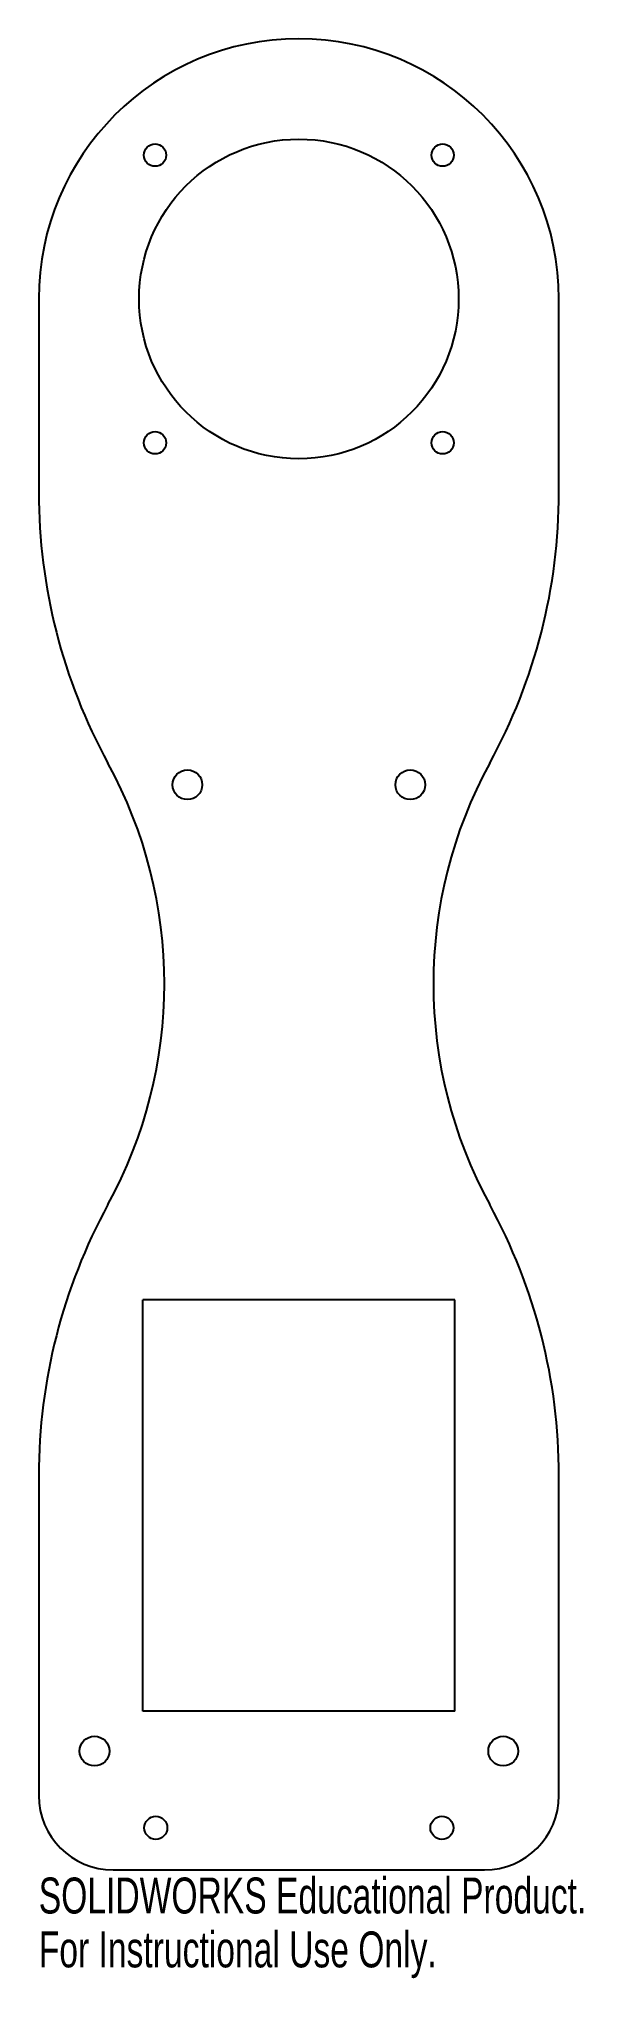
# Model space of a CAD drawing. Header units: millimetres. Extents: x -35 to 38, y -226 to 35.
import ezdxf

# ---------------------------------------------------------------- set-up
doc = ezdxf.new("R2010")
doc.units = ezdxf.units.MM
doc.styles.add('SLDTEXTSTYLE0', font='TXT', dxfattribs={"width": 0.7})

msp = doc.modelspace()

# ---------------------------------------------------------------- linework, layer by layer
at = {"color": 7, "linetype": 'Continuous', "lineweight": 25}
for p, q in [((-35, 0), (-35, -26.01)), ((35, -26.01), (35, 0)), ((21, -134.65), (-21, -134.65)), ((-21, -190), (-21, -134.65)), ((21, -190), (21, -134.65)), ((-35, -158.29), (-35, -201.35)), ((35, -201.35), (35, -158.29)), ((21, -190), (-21, -190)), ((-25, -211.35), (25, -211.35))]:
    msp.add_line(p, q, dxfattribs=at)
for centre, radius in [((0, 0), 21.5), ((-19.35, 19.35), 1.5), ((19.35, 19.35), 1.5), ((-19.35, -19.35), 1.5), ((19.35, -19.35), 1.5), ((-15, -65.35), 2), ((15, -65.35), 2), ((-27.5, -195.35), 2), ((27.5, -195.35), 2), ((-19.25, -205.68), 1.55), ((19.25, -205.68), 1.55)]:
    msp.add_circle(centre, radius, dxfattribs=at)
for centre, radius, start, end in [((0, 0), 35, 0, 180), ((41, -26.01), 76, 180, 208.6618), ((-41, -26.01), 76, 331.3382, 0), ((-80, -92.15), 61.9, 331.3382, 28.6618), ((80, -92.15), 61.9, 151.3382, 208.6618), ((41, -158.29), 76, 151.3382, 180), ((-41, -158.29), 76, 0, 28.6618), ((-25, -201.35), 10, 180, 270), ((25, -201.35), 10, 270, 0)]:
    msp.add_arc(centre, radius, start, end, dxfattribs=at)

# ---------------------------------------------------------------- texts
at = {"color": 7, "linetype": 'Continuous', "char_height": 4.8336, "attachment_point": 1, "style": 'SLDTEXTSTYLE0'}
for s, insert in [('SOLIDWORKS Educational Product.', (-35, -212.37)), ('For Instructional Use Only.', (-35, -219.62))]:
    msp.add_mtext(s, dxfattribs=dict(at, insert=insert))

doc.saveas('drawing.dxf')
